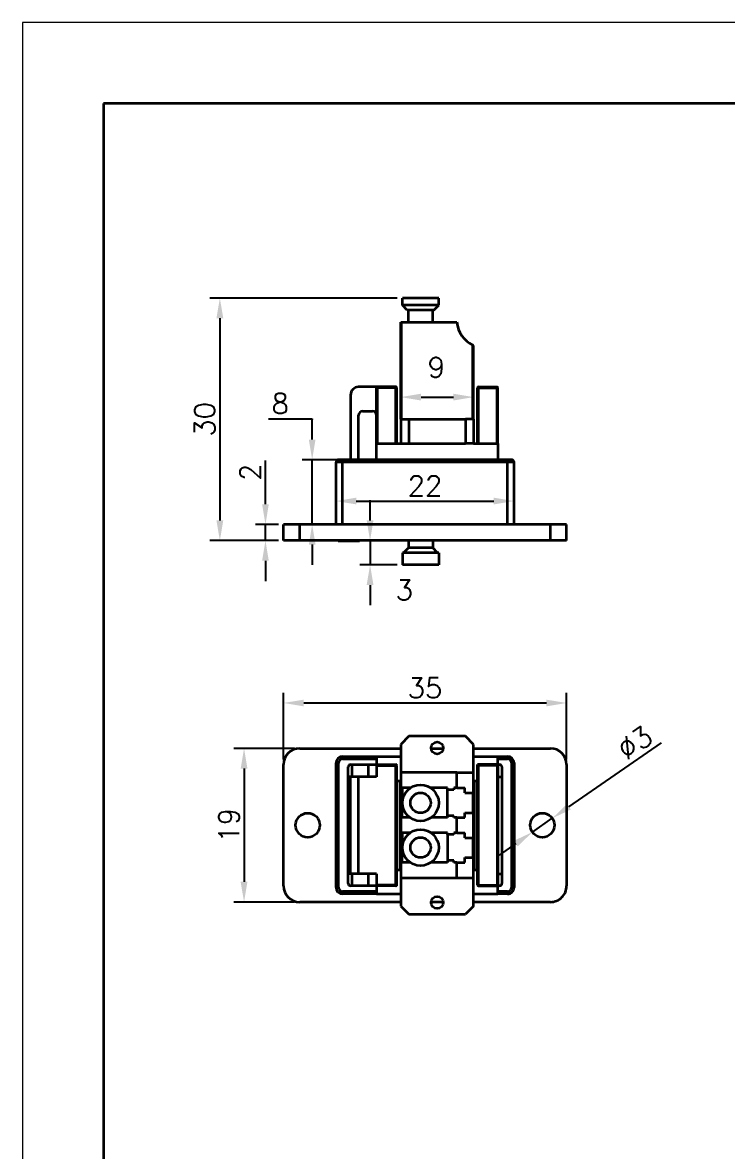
# Model space of a CAD drawing. Header units: millimetres. Extents: x -105 to 105, y -148 to 148.
# Drawn here: x -105 to -17.9, y 8.9 to 148.5 of the extents above; entities that cross this region are included whole.
import ezdxf

# ---------------------------------------------------------------- set-up
doc = ezdxf.new("R2010")
doc.units = ezdxf.units.MM
doc.header["$PDSIZE"] = -5
for name, color, linetype, lineweight in [('尺寸线层', 3, 'Continuous', 18), ('粗实线层', 7, 'Continuous', 35), ('细实线层', 7, 'Continuous', 18)]:
    doc.layers.add(name, color=color, linetype=linetype, lineweight=lineweight)
doc.styles.get("Standard").update_dxf_attribs({"font": 'txt.shx'})
doc.dimstyles.get("Standard").update_dxf_attribs({"dimtxt": 0.18, "dimasz": 0.18, "dimexe": 0.18, "dimexo": 0.0625, "dimgap": 0.09, "dimtad": 0, "dimtih": 1, "dimtoh": 1, "dimdec": 4, "dimzin": 0, "dimdsep": 46, "dimtxsty": 'Standard', "dimcen": 0.09, "dimdle": 0.36, "dimadec": 0, "dimazin": 0, "dimtfac": 1, "dimtdec": 4, "dimtofl": 0, "dimtmove": 0, "dimatfit": 3, "dimfxl": 1, "dimtolj": 1, "dimarcsym": 0})

# ---------------------------------------------------------------- blocks, each defined once
blk = doc.blocks.new('$CAXA_FRAME_13B17AC1$')
at = {"layer": '粗实线层'}
for p, q in [((95, 138.5), (-95, 138.5)), ((-95, 138.5), (-95, -138.5))]:
    blk.add_line(p, q, dxfattribs=at)
at = {"layer": '细实线层'}
for p, q in [((105, 148.5), (-105, 148.5)), ((-105, 148.5), (-105, -148.5))]:
    blk.add_line(p, q, dxfattribs=at)
blk = doc.blocks.new('*X3')
at = {"layer": 'Defpoints', "color": 0, "transparency": 16777216}
for p in [(-58.05, 114.43), (-80.61, 84.43), (-72.74, 84.43)]:
    blk.add_point(p, dxfattribs=at)
at = {"layer": '尺寸线层', "color": 0, "linetype": 'Continuous', "lineweight": -2, "transparency": 16777216}
for p, q in [((-58.67, 114.43), (-81.86, 114.43)), ((-80.61, 111.93), (-80.61, 86.93)), ((-73.37, 84.43), (-81.86, 84.43))]:
    blk.add_line(p, q, dxfattribs=at)
at = {"layer": '尺寸线层', "color": 0, "transparency": 16777216}
for points in [[(-81.03, 111.93), (-80.19, 111.93), (-80.61, 114.43)], [(-81.03, 86.93), (-80.19, 86.93), (-80.61, 84.43)]]:
    blk.add_solid(points, dxfattribs=at)
at = {"layer": '尺寸线层', "color": 0, "transparency": 16777216, "insert": (-82.49, 99.43), "char_height": 2.5, "width": 5.7143, "attachment_point": 5, "rotation": 90, "bg_fill": 3, "box_fill_scale": 1.1, "bg_fill_color": 256, "bg_fill_true_color": 13158600, "bg_fill_transparency": 0}
blk.add_mtext('\\A1;30', dxfattribs=at)
blk = doc.blocks.new('*X4')
at = {"layer": 'Defpoints', "color": 0, "transparency": 16777216}
for p in [(-74.97, 86.43), (-72.74, 86.43), (-72.74, 84.43)]:
    blk.add_point(p, dxfattribs=at)
at = {"layer": '尺寸线层', "color": 0, "linetype": 'Continuous', "lineweight": -2, "transparency": 16777216}
for p, q in [((-74.97, 88.93), (-74.97, 94.35)), ((-73.37, 86.43), (-76.22, 86.43)), ((-74.97, 84.43), (-74.97, 86.43)), ((-73.37, 84.43), (-76.22, 84.43)), ((-74.97, 81.93), (-74.97, 79.43))]:
    blk.add_line(p, q, dxfattribs=at)
at = {"layer": '尺寸线层', "color": 0, "transparency": 16777216}
for points in [[(-75.39, 88.93), (-74.56, 88.93), (-74.97, 86.43)], [(-75.39, 81.93), (-74.56, 81.93), (-74.97, 84.43)]]:
    blk.add_solid(points, dxfattribs=at)
at = {"layer": '尺寸线层', "color": 0, "transparency": 16777216, "insert": (-76.85, 92.89), "char_height": 2.5, "width": 5, "attachment_point": 5, "rotation": 90, "bg_fill": 3, "box_fill_scale": 1.1, "bg_fill_color": 256, "bg_fill_true_color": 13158600, "bg_fill_transparency": 0}
blk.add_mtext('\\A1;2', dxfattribs=at)
blk = doc.blocks.new('*X5')
at = {"layer": 'Defpoints', "color": 0, "transparency": 16777216}
for p in [(-69.2, 94.43), (-65.44, 94.43), (-68.65, 86.43)]:
    blk.add_point(p, dxfattribs=at)
at = {"layer": '尺寸线层', "color": 0, "linetype": 'Continuous', "lineweight": -2, "transparency": 16777216}
for p, q in [((-74.61, 99.51), (-69.2, 99.51)), ((-69.2, 99.51), (-69.2, 99.43)), ((-69.2, 96.93), (-69.2, 99.43)), ((-66.07, 94.43), (-70.45, 94.43)), ((-69.2, 86.43), (-69.2, 94.43)), ((-69.28, 86.43), (-70.45, 86.43)), ((-69.2, 83.93), (-69.2, 81.43))]:
    blk.add_line(p, q, dxfattribs=at)
at = {"layer": '尺寸线层', "color": 0, "transparency": 16777216}
for points in [[(-69.61, 96.93), (-68.78, 96.93), (-69.2, 94.43)], [(-69.61, 83.93), (-68.78, 83.93), (-69.2, 86.43)]]:
    blk.add_solid(points, dxfattribs=at)
at = {"layer": '尺寸线层', "color": 0, "transparency": 16777216, "insert": (-73.15, 101.39), "char_height": 2.5, "width": 5, "attachment_point": 5, "bg_fill": 3, "box_fill_scale": 1.1, "bg_fill_color": 256, "bg_fill_true_color": 13158600, "bg_fill_transparency": 0}
blk.add_mtext('\\A1;8', dxfattribs=at)
blk = doc.blocks.new('*X6')
at = {"layer": 'Defpoints', "color": 0, "transparency": 16777216}
for p in [(-58.24, 108.32), (-49.24, 107.3), (-49.24, 102.18)]:
    blk.add_point(p, dxfattribs=at)
at = {"layer": '尺寸线层', "color": 0, "linetype": 'Continuous', "lineweight": -2, "transparency": 16777216}
for p, q in [((-58.24, 107.69), (-58.24, 100.93)), ((-49.24, 106.67), (-49.24, 100.93)), ((-55.74, 102.18), (-51.74, 102.18))]:
    blk.add_line(p, q, dxfattribs=at)
at = {"layer": '尺寸线层', "color": 0, "transparency": 16777216}
for points in [[(-55.74, 102.6), (-55.74, 101.76), (-58.24, 102.18)], [(-51.74, 102.6), (-51.74, 101.76), (-49.24, 102.18)]]:
    blk.add_solid(points, dxfattribs=at)
at = {"layer": '尺寸线层', "color": 0, "transparency": 16777216, "insert": (-53.84, 105.85), "char_height": 2.5, "width": 5, "attachment_point": 5, "bg_fill": 3, "box_fill_scale": 1.1, "bg_fill_color": 256, "bg_fill_true_color": 13158600, "bg_fill_transparency": 0}
blk.add_mtext('\\A1;9', dxfattribs=at)
blk = doc.blocks.new('*X7')
at = {"layer": 'Defpoints', "color": 0, "transparency": 16777216}
for p in [(-61.97, 84.43), (-62.04, 81.43), (-58.05, 81.43)]:
    blk.add_point(p, dxfattribs=at)
at = {"layer": '尺寸线层', "color": 0, "linetype": 'Continuous', "lineweight": -2, "transparency": 16777216}
for p, q in [((-62.04, 86.93), (-62.04, 89.43)), ((-62.6, 84.43), (-63.29, 84.43)), ((-62.04, 84.43), (-62.04, 81.43)), ((-58.67, 81.43), (-63.29, 81.43)), ((-62.04, 78.93), (-62.04, 76.43))]:
    blk.add_line(p, q, dxfattribs=at)
at = {"layer": '尺寸线层', "color": 0, "transparency": 16777216}
for points in [[(-62.46, 86.93), (-61.62, 86.93), (-62.04, 84.43)], [(-62.46, 78.93), (-61.62, 78.93), (-62.04, 81.43)]]:
    blk.add_solid(points, dxfattribs=at)
at = {"layer": '尺寸线层', "color": 0, "transparency": 16777216, "insert": (-57.8, 78.33), "char_height": 2.5, "width": 5, "attachment_point": 5, "bg_fill": 3, "box_fill_scale": 1.1, "bg_fill_color": 256, "bg_fill_true_color": 13158600, "bg_fill_transparency": 0}
blk.add_mtext('\\A1;3', dxfattribs=at)
blk = doc.blocks.new('*X8')
at = {"layer": 'Defpoints', "color": 0, "transparency": 16777216}
for p in [(-66.24, 91.47), (-44.24, 91.79), (-44.24, 89.32)]:
    blk.add_point(p, dxfattribs=at)
at = {"layer": '尺寸线层', "color": 0, "linetype": 'Continuous', "lineweight": -2, "transparency": 16777216}
for p, q in [((-66.24, 90.85), (-66.24, 88.07)), ((-44.24, 91.17), (-44.24, 88.07)), ((-63.74, 89.32), (-46.74, 89.32))]:
    blk.add_line(p, q, dxfattribs=at)
at = {"layer": '尺寸线层', "color": 0, "transparency": 16777216}
for points in [[(-63.74, 89.74), (-63.74, 88.91), (-66.24, 89.32)], [(-46.74, 89.74), (-46.74, 88.91), (-44.24, 89.32)]]:
    blk.add_solid(points, dxfattribs=at)
at = {"layer": '尺寸线层', "color": 0, "transparency": 16777216, "insert": (-55.24, 91.2), "char_height": 2.5, "width": 6.0714, "attachment_point": 5, "bg_fill": 3, "box_fill_scale": 1.1, "bg_fill_color": 256, "bg_fill_true_color": 13158600, "bg_fill_transparency": 0}
blk.add_mtext('\\A1;22', dxfattribs=at)
blk = doc.blocks.new('*X9')
at = {"layer": 'Defpoints', "color": 0, "transparency": 16777216}
for p in [(-37.74, 64.35), (-72.74, 56.73), (-37.74, 56.73)]:
    blk.add_point(p, dxfattribs=at)
at = {"layer": '尺寸线层', "color": 0, "linetype": 'Continuous', "lineweight": -2, "transparency": 16777216}
for p, q in [((-72.74, 57.36), (-72.74, 65.6)), ((-70.24, 64.35), (-40.24, 64.35)), ((-37.74, 57.36), (-37.74, 65.6))]:
    blk.add_line(p, q, dxfattribs=at)
at = {"layer": '尺寸线层', "color": 0, "transparency": 16777216}
for points in [[(-70.24, 64.76), (-70.24, 63.93), (-72.74, 64.35)], [(-40.24, 64.76), (-40.24, 63.93), (-37.74, 64.35)]]:
    blk.add_solid(points, dxfattribs=at)
at = {"layer": '尺寸线层', "color": 0, "transparency": 16777216, "insert": (-55.24, 66.22), "char_height": 2.5, "width": 5.3571, "attachment_point": 5, "bg_fill": 3, "box_fill_scale": 1.1, "bg_fill_color": 256, "bg_fill_true_color": 13158600, "bg_fill_transparency": 0}
blk.add_mtext('\\A1;35', dxfattribs=at)
blk = doc.blocks.new('*X10')
at = {"layer": 'Defpoints', "color": 0, "transparency": 16777216}
for p in [(-70.74, 58.73), (-77.62, 39.73), (-70.74, 39.73)]:
    blk.add_point(p, dxfattribs=at)
at = {"layer": '尺寸线层', "color": 0, "linetype": 'Continuous', "lineweight": -2, "transparency": 16777216}
for p, q in [((-71.37, 58.73), (-78.87, 58.73)), ((-77.62, 56.23), (-77.62, 42.23)), ((-71.37, 39.73), (-78.87, 39.73))]:
    blk.add_line(p, q, dxfattribs=at)
at = {"layer": '尺寸线层', "color": 0, "transparency": 16777216}
for points in [[(-78.04, 56.23), (-77.2, 56.23), (-77.62, 58.73)], [(-78.04, 42.23), (-77.2, 42.23), (-77.62, 39.73)]]:
    blk.add_solid(points, dxfattribs=at)
at = {"layer": '尺寸线层', "color": 0, "transparency": 16777216, "insert": (-79.49, 49.23), "char_height": 2.5, "width": 5, "attachment_point": 5, "rotation": 90, "bg_fill": 3, "box_fill_scale": 1.1, "bg_fill_color": 256, "bg_fill_true_color": 13158600, "bg_fill_transparency": 0}
blk.add_mtext('\\A1;19', dxfattribs=at)
blk = doc.blocks.new('*X11')
at = {"layer": 'Defpoints', "color": 0, "transparency": 16777216}
for p in [(-39.51, 50.09), (-41.97, 48.38)]:
    blk.add_point(p, dxfattribs=at)
at = {"layer": '尺寸线层', "color": 0, "linetype": 'Continuous', "lineweight": -2, "transparency": 16777216}
for p, q in [((-37.45, 51.51), (-26.01, 59.43)), ((-41.97, 48.38), (-39.51, 50.09)), ((-44.03, 46.96), (-46.09, 45.53))]:
    blk.add_line(p, q, dxfattribs=at)
at = {"layer": '尺寸线层', "color": 0, "transparency": 16777216}
for points in [[(-37.69, 51.85), (-37.22, 51.17), (-39.51, 50.09)], [(-44.27, 47.3), (-43.79, 46.61), (-41.97, 48.38)]]:
    blk.add_solid(points, dxfattribs=at)
at = {"layer": '尺寸线层', "color": 0, "transparency": 16777216, "insert": (-29.3, 59.43), "char_height": 2.5, "width": 7.1429, "attachment_point": 5, "rotation": 34.6963, "bg_fill": 3, "box_fill_scale": 1.1, "bg_fill_color": 256, "bg_fill_true_color": 13158600, "bg_fill_transparency": 0}
blk.add_mtext('\\A1;%%C3', dxfattribs=at)

msp = doc.modelspace()

# ---------------------------------------------------------------- linework, layer by layer
at = {"layer": '粗实线层', "color": 7, "lineweight": 35, "ltscale": 0.228258}
for p, q in [((-53.547, 114.433), (-58.047, 114.433)), ((-58.047, 113.533), (-58.047, 114.433)), ((-53.547, 113.533), (-58.047, 113.533)), ((-57.447, 112.933), (-58.047, 113.533)), ((-54.147, 112.933), (-53.547, 113.533)), ((-53.547, 113.533), (-53.547, 114.433)), ((-53.547, 113.533), (-53.547, 114.433)), ((-54.147, 112.933), (-57.447, 112.933)), ((-57.297, 111.433), (-57.297, 112.933)), ((-54.297, 111.433), (-54.297, 112.933)), ((-54.297, 111.433), (-54.297, 112.933)), ((-58.241, 111.433), (-58.141, 111.433)), ((-58.241, 99.433), (-58.241, 111.433)), ((-58.141, 111.433), (-51.33, 111.433)), ((-58.141, 99.433), (-58.141, 111.433)), ((-49.241, 108.564), (-49.341, 108.612)), ((-49.341, 99.433), (-49.341, 108.612)), ((-49.241, 99.433), (-49.241, 108.564)), ((-61.241, 103.433), (-63.458, 103.433)), ((-61.241, 96.433), (-61.241, 103.433)), ((-61.141, 103.333), (-61.241, 103.433)), ((-58.841, 103.433), (-61.241, 103.433)), ((-61.141, 96.433), (-61.141, 103.333)), ((-58.841, 103.333), (-61.141, 103.333)), ((-58.841, 103.333), (-58.841, 103.433)), ((-58.841, 103.333), (-58.741, 103.333)), ((-58.841, 96.433), (-58.841, 103.333)), ((-58.741, 96.433), (-58.741, 103.333)), ((-48.741, 96.433), (-48.741, 103.333)), ((-48.641, 103.333), (-48.741, 103.333)), ((-48.641, 103.333), (-48.641, 103.433)), ((-48.641, 103.433), (-46.341, 103.433)), ((-48.641, 96.433), (-48.641, 103.333)), ((-48.641, 103.333), (-46.341, 103.333)), ((-46.341, 103.333), (-46.341, 103.433)), ((-46.341, 96.433), (-46.341, 103.333)), ((-46.241, 103.333), (-46.341, 103.333)), ((-46.241, 96.433), (-46.241, 103.333)), ((-64.458, 102.433), (-64.458, 94.433)), ((-63.458, 94.433), (-63.458, 99.933)), ((-62.958, 100.433), (-61.741, 100.433)), ((-58.241, 99.433), (-58.241, 96.433)), ((-58.241, 99.433), (-57.241, 99.433)), ((-57.241, 99.433), (-50.241, 99.433)), ((-57.241, 99.433), (-57.241, 96.433)), ((-49.241, 99.433), (-50.241, 99.433)), ((-50.241, 99.433), (-50.241, 96.433)), ((-49.241, 99.433), (-49.241, 96.433)), ((-61.241, 96.433), (-58.241, 96.433)), ((-61.241, 94.433), (-61.241, 96.433)), ((-58.241, 96.433), (-57.241, 96.433)), ((-57.241, 96.433), (-50.241, 96.433)), ((-49.241, 96.433), (-50.241, 96.433)), ((-49.241, 96.433), (-46.241, 96.433)), ((-46.241, 96.433), (-46.241, 94.433)), ((-65.441, 94.133), (-66.241, 94.133)), ((-66.241, 86.433), (-66.241, 94.133)), ((-65.441, 94.433), (-65.941, 94.433)), ((-65.441, 94.133), (-65.441, 94.433)), ((-61.241, 94.433), (-65.441, 94.433)), ((-45.041, 94.133), (-65.441, 94.133)), ((-65.441, 86.433), (-65.441, 94.133)), ((-46.241, 94.433), (-61.241, 94.433)), ((-45.041, 94.433), (-46.241, 94.433)), ((-45.041, 94.133), (-45.041, 94.433)), ((-44.541, 94.433), (-45.041, 94.433)), ((-44.241, 94.133), (-45.041, 94.133)), ((-45.041, 86.433), (-45.041, 94.133)), ((-44.241, 86.433), (-44.241, 94.133)), ((-72.741, 84.433), (-72.741, 86.433)), ((-70.741, 86.433), (-72.741, 86.433)), ((-39.741, 86.433), (-70.741, 86.433)), ((-70.741, 84.433), (-70.741, 86.433)), ((-39.741, 84.433), (-39.741, 86.433)), ((-37.741, 86.433), (-39.741, 86.433)), ((-37.741, 84.433), (-37.741, 86.433)), ((-70.741, 84.433), (-72.741, 84.433)), ((-39.741, 84.433), (-70.741, 84.433)), ((-65.983, 84.433), (-65.983, 84.383)), ((-65.983, 84.383), (-65.971, 84.383)), ((-65.971, 84.433), (-65.971, 84.383)), ((-65.971, 84.383), (-65.96, 84.383)), ((-65.96, 84.433), (-65.96, 84.383)), ((-65.96, 84.383), (-65.95, 84.383)), ((-65.95, 84.433), (-65.95, 84.383)), ((-65.95, 84.383), (-65.941, 84.383)), ((-65.941, 84.433), (-65.941, 84.383)), ((-65.941, 84.383), (-65.931, 84.383)), ((-65.931, 84.433), (-65.931, 84.383)), ((-65.931, 84.383), (-65.923, 84.383)), ((-65.923, 84.433), (-65.923, 84.383)), ((-65.923, 84.383), (-65.915, 84.383)), ((-65.915, 84.433), (-65.915, 84.383)), ((-65.915, 84.383), (-65.907, 84.383)), ((-65.907, 84.433), (-65.907, 84.383)), ((-65.907, 84.383), (-65.9, 84.383)), ((-65.9, 84.433), (-65.9, 84.383)), ((-65.9, 84.383), (-65.894, 84.383)), ((-65.894, 84.433), (-65.894, 84.383)), ((-65.894, 84.383), (-65.88, 84.383)), ((-65.88, 84.433), (-65.88, 84.383)), ((-65.88, 84.383), (-65.868, 84.383)), ((-65.868, 84.433), (-65.868, 84.383)), ((-65.868, 84.383), (-65.857, 84.383)), ((-65.857, 84.433), (-65.857, 84.383)), ((-65.857, 84.383), (-65.846, 84.383)), ((-65.846, 84.433), (-65.846, 84.383)), ((-65.846, 84.383), (-65.837, 84.383)), ((-65.837, 84.433), (-65.837, 84.383)), ((-65.837, 84.383), (-65.829, 84.383)), ((-65.829, 84.433), (-65.829, 84.383)), ((-65.829, 84.383), (-65.822, 84.383)), ((-65.824, 84.433), (-65.824, 84.383)), ((-65.824, 84.383), (-65.759, 84.383)), ((-65.759, 84.433), (-65.759, 84.383)), ((-65.759, 84.383), (-65.724, 84.383)), ((-65.724, 84.433), (-65.724, 84.383)), ((-65.723, 84.433), (-65.723, 84.383)), ((-65.723, 84.383), (-65.722, 84.383)), ((-65.722, 84.433), (-65.722, 84.383)), ((-65.722, 84.383), (-65.72, 84.383)), ((-65.72, 84.433), (-65.72, 84.383)), ((-65.72, 84.383), (-65.718, 84.383)), ((-65.718, 84.433), (-65.718, 84.383)), ((-65.718, 84.383), (-65.715, 84.383)), ((-65.715, 84.433), (-65.715, 84.383)), ((-65.715, 84.383), (-65.712, 84.383)), ((-65.712, 84.433), (-65.712, 84.383)), ((-65.712, 84.383), (-65.709, 84.383)), ((-65.709, 84.433), (-65.709, 84.383)), ((-65.709, 84.383), (-65.705, 84.383)), ((-65.705, 84.433), (-65.705, 84.383)), ((-65.705, 84.383), (-65.701, 84.383)), ((-65.701, 84.433), (-65.701, 84.383)), ((-65.701, 84.383), (-65.697, 84.383)), ((-65.697, 84.433), (-65.697, 84.383)), ((-65.697, 84.383), (-65.692, 84.383)), ((-65.692, 84.433), (-65.692, 84.383)), ((-65.692, 84.383), (-65.686, 84.383)), ((-65.686, 84.433), (-65.686, 84.383)), ((-65.686, 84.383), (-65.679, 84.383)), ((-65.679, 84.433), (-65.679, 84.383)), ((-65.679, 84.383), (-65.671, 84.383)), ((-65.671, 84.433), (-65.671, 84.383)), ((-65.671, 84.383), (-65.662, 84.383)), ((-65.662, 84.433), (-65.662, 84.383)), ((-65.662, 84.383), (-65.652, 84.383)), ((-65.652, 84.433), (-65.652, 84.383)), ((-65.652, 84.383), (-65.642, 84.383)), ((-65.642, 84.433), (-65.642, 84.383)), ((-65.642, 84.383), (-65.63, 84.383)), ((-65.63, 84.433), (-65.63, 84.383)), ((-65.63, 84.383), (-65.618, 84.383)), ((-65.618, 84.433), (-65.618, 84.383)), ((-65.618, 84.383), (-65.604, 84.383)), ((-65.604, 84.433), (-65.604, 84.383)), ((-65.604, 84.383), (-63.608, 84.383)), ((-63.608, 84.433), (-63.608, 84.383)), ((-63.608, 84.383), (-63.595, 84.383)), ((-63.595, 84.433), (-63.595, 84.383)), ((-63.595, 84.383), (-63.583, 84.383)), ((-63.583, 84.433), (-63.583, 84.383)), ((-63.583, 84.383), (-63.572, 84.383)), ((-63.572, 84.433), (-63.572, 84.383)), ((-63.572, 84.383), (-63.562, 84.383)), ((-63.562, 84.433), (-63.562, 84.383)), ((-63.562, 84.383), (-63.553, 84.383)), ((-63.553, 84.433), (-63.553, 84.383)), ((-63.553, 84.383), (-63.545, 84.383)), ((-63.545, 84.433), (-63.545, 84.383)), ((-63.545, 84.383), (-63.537, 84.383)), ((-63.537, 84.433), (-63.537, 84.383)), ((-63.537, 84.383), (-63.531, 84.383)), ((-63.531, 84.433), (-63.531, 84.383)), ((-63.531, 84.383), (-63.525, 84.383)), ((-63.525, 84.433), (-63.525, 84.383)), ((-63.525, 84.383), (-63.521, 84.383)), ((-63.521, 84.433), (-63.521, 84.383)), ((-63.521, 84.383), (-63.517, 84.383)), ((-63.517, 84.433), (-63.517, 84.383)), ((-63.517, 84.383), (-63.513, 84.383)), ((-63.513, 84.433), (-63.513, 84.383)), ((-63.513, 84.383), (-63.51, 84.383)), ((-63.51, 84.433), (-63.51, 84.383)), ((-63.51, 84.383), (-63.507, 84.383)), ((-63.507, 84.433), (-63.507, 84.383)), ((-63.507, 84.383), (-63.504, 84.383)), ((-63.504, 84.433), (-63.504, 84.383)), ((-63.504, 84.383), (-63.501, 84.383)), ((-63.501, 84.433), (-63.501, 84.383)), ((-63.501, 84.383), (-63.499, 84.383)), ((-63.499, 84.433), (-63.499, 84.383)), ((-63.499, 84.383), (-63.498, 84.383)), ((-63.498, 84.433), (-63.498, 84.383)), ((-63.498, 84.383), (-63.497, 84.383)), ((-63.497, 84.433), (-63.497, 84.383)), ((-63.496, 84.433), (-63.496, 84.383)), ((-63.496, 84.383), (-63.476, 84.383)), ((-63.476, 84.433), (-63.476, 84.383)), ((-63.476, 84.383), (-63.384, 84.383)), ((-63.384, 84.433), (-63.384, 84.383)), ((-63.384, 84.433), (-63.384, 84.383)), ((-63.384, 84.433), (-63.384, 84.383)), ((-63.384, 84.433), (-63.384, 84.383)), ((-63.384, 84.433), (-63.384, 84.383)), ((-63.384, 84.433), (-63.384, 84.383)), ((-63.384, 84.383), (-63.376, 84.383)), ((-63.376, 84.433), (-63.376, 84.383)), ((-63.376, 84.383), (-63.359, 84.383)), ((-63.359, 84.433), (-63.359, 84.383)), ((-63.359, 84.383), (-63.347, 84.383)), ((-63.347, 84.433), (-63.347, 84.383)), ((-63.347, 84.383), (-63.34, 84.383)), ((-63.34, 84.433), (-63.34, 84.383)), ((-63.34, 84.383), (-63.337, 84.383)), ((-63.337, 84.433), (-63.337, 84.383)), ((-63.337, 84.433), (-63.337, 84.383)), ((-57.297, 84.433), (-57.297, 83.533)), ((-54.297, 84.433), (-54.297, 83.533)), ((-54.297, 84.433), (-54.297, 83.533)), ((-37.741, 84.433), (-39.741, 84.433)), ((-58.047, 82.933), (-58.047, 81.433)), ((-53.547, 82.933), (-58.047, 82.933)), ((-57.897, 82.933), (-57.297, 83.533)), ((-54.297, 83.533), (-57.297, 83.533)), ((-53.697, 82.933), (-54.297, 83.533)), ((-53.547, 82.933), (-53.547, 81.433)), ((-53.547, 81.433), (-58.047, 81.433)), ((-53.547, 82.333), (-53.547, 81.433)), ((-57.241, 60.233), (-58.241, 59.233)), ((-50.241, 60.233), (-57.241, 60.233)), ((-49.241, 59.233), (-50.241, 60.233)), ((-70.741, 58.733), (-58.241, 58.733)), ((-58.241, 59.233), (-58.241, 55.733)), ((-54.49, 58.733), (-52.993, 58.733)), ((-49.241, 55.733), (-49.241, 59.233)), ((-49.241, 58.733), (-39.741, 58.733)), ((-65.441, 57.733), (-65.441, 57.433)), ((-65.441, 57.733), (-61.241, 57.733)), ((-65.441, 57.433), (-61.241, 57.433)), ((-61.241, 57.733), (-61.241, 56.633)), ((-61.241, 57.733), (-58.241, 57.733)), ((-49.241, 57.733), (-46.241, 57.733)), ((-46.241, 57.733), (-45.041, 57.733)), ((-46.241, 56.633), (-46.241, 57.733)), ((-46.241, 57.433), (-45.041, 57.433)), ((-45.041, 57.733), (-45.041, 57.433)), ((-72.741, 41.733), (-72.741, 56.733)), ((-66.241, 56.933), (-65.941, 56.933)), ((-66.241, 41.533), (-66.241, 56.933)), ((-65.941, 41.533), (-65.941, 56.933)), ((-64.741, 42.033), (-64.741, 56.433)), ((-64.441, 56.733), (-61.241, 56.733)), ((-64.241, 55.233), (-64.241, 56.733)), ((-62.241, 55.233), (-62.241, 56.733)), ((-61.241, 56.633), (-61.241, 55.233)), ((-61.241, 56.633), (-58.841, 56.633)), ((-61.141, 56.733), (-58.841, 56.733)), ((-58.841, 56.633), (-58.841, 56.733)), ((-58.841, 56.633), (-58.741, 56.633)), ((-58.841, 41.833), (-58.841, 56.633)), ((-58.741, 41.833), (-58.741, 56.633)), ((-48.741, 41.833), (-48.741, 56.733)), ((-46.341, 56.733), (-48.741, 56.733)), ((-48.641, 56.633), (-48.741, 56.733)), ((-48.641, 41.833), (-48.641, 56.633)), ((-46.341, 56.633), (-48.641, 56.633)), ((-46.341, 56.733), (-46.341, 56.633)), ((-46.241, 56.633), (-46.341, 56.633)), ((-46.341, 56.633), (-46.341, 41.833)), ((-46.241, 56.733), (-46.041, 56.733)), ((-46.241, 56.633), (-46.241, 41.833)), ((-45.741, 56.433), (-45.741, 42.033)), ((-44.241, 56.933), (-44.541, 56.933)), ((-44.541, 56.933), (-44.541, 41.533)), ((-44.241, 56.933), (-44.241, 41.533)), ((-37.741, 56.733), (-37.741, 41.733)), ((-64.458, 55.233), (-64.741, 55.233)), ((-63.458, 55.233), (-64.458, 55.233)), ((-64.458, 43.233), (-64.458, 55.233)), ((-61.241, 55.233), (-63.458, 55.233)), ((-63.458, 43.233), (-63.458, 55.233)), ((-58.741, 54.733), (-58.241, 54.733)), ((-58.341, 54.733), (-58.341, 43.733)), ((-58.241, 55.733), (-58.241, 55.633)), ((-58.241, 55.633), (-58.241, 42.833)), ((-51.33, 55.733), (-58.141, 55.733)), ((-51.33, 53.842), (-51.33, 55.733)), ((-51.33, 55.733), (-49.341, 55.733)), ((-49.241, 55.633), (-49.241, 55.733)), ((-49.241, 42.833), (-49.241, 55.633)), ((-49.241, 54.733), (-48.741, 54.733)), ((-49.141, 43.733), (-49.141, 54.733)), ((-46.241, 55.233), (-45.741, 55.233)), ((-58.071, 53.842), (-58.071, 52.006)), ((-57.079, 53.842), (-58.071, 53.842)), ((-52.456, 53.842), (-54.514, 53.842)), ((-52.456, 53.616), (-52.456, 53.842)), ((-52.456, 50.396), (-52.456, 53.616)), ((-51.676, 53.616), (-52.456, 53.616)), ((-51.33, 53.842), (-51.676, 53.842)), ((-51.676, 53.842), (-51.676, 53.616)), ((-51.33, 53.842), (-50.328, 53.842)), ((-50.328, 53.238), (-50.328, 53.842)), ((-50.328, 53.238), (-49.288, 53.238)), ((-49.288, 52.006), (-49.288, 53.238)), ((-58.071, 50.17), (-58.071, 52.006)), ((-49.288, 50.774), (-49.288, 52.006)), ((-52.456, 50.396), (-52.456, 50.17)), ((-51.676, 50.396), (-52.456, 50.396)), ((-51.676, 50.17), (-51.676, 50.396)), ((-50.328, 50.774), (-49.288, 50.774)), ((-50.328, 50.17), (-50.328, 50.774)), ((-57.115, 50.17), (-58.071, 50.17)), ((-52.456, 50.17), (-54.478, 50.17)), ((-51.33, 50.17), (-51.676, 50.17)), ((-51.33, 48.295), (-51.33, 50.17)), ((-51.33, 50.17), (-50.328, 50.17)), ((-57.115, 48.295), (-58.071, 48.295)), ((-58.071, 48.295), (-58.071, 46.459)), ((-52.456, 48.295), (-54.478, 48.295)), ((-52.456, 48.069), (-52.456, 48.295)), ((-51.676, 48.069), (-52.456, 48.069)), ((-52.456, 48.069), (-52.456, 44.85)), ((-51.33, 48.295), (-51.676, 48.295)), ((-51.676, 48.295), (-51.676, 48.069)), ((-51.33, 48.295), (-50.328, 48.295)), ((-50.328, 47.691), (-50.328, 48.295)), ((-50.328, 47.691), (-49.288, 47.691)), ((-49.288, 46.459), (-49.288, 47.691)), ((-58.071, 44.623), (-58.071, 46.459)), ((-49.288, 45.227), (-49.288, 46.459)), ((-52.456, 44.85), (-52.456, 44.623)), ((-51.676, 44.85), (-52.456, 44.85)), ((-51.676, 44.623), (-51.676, 44.85)), ((-50.328, 45.227), (-49.288, 45.227)), ((-50.328, 44.623), (-50.328, 45.227)), ((-58.741, 43.733), (-58.241, 43.733)), ((-57.079, 44.623), (-58.071, 44.623)), ((-52.456, 44.623), (-54.514, 44.623)), ((-51.33, 44.623), (-51.676, 44.623)), ((-51.33, 42.733), (-51.33, 44.623)), ((-51.33, 44.623), (-50.328, 44.623)), ((-49.241, 43.733), (-48.741, 43.733)), ((-64.458, 43.233), (-64.741, 43.233)), ((-63.458, 43.233), (-64.458, 43.233)), ((-64.241, 41.733), (-64.241, 43.233)), ((-61.241, 43.233), (-63.458, 43.233)), ((-62.241, 41.733), (-62.241, 43.233)), ((-61.241, 43.233), (-61.241, 41.833)), ((-58.241, 42.833), (-58.241, 42.733)), ((-58.241, 42.733), (-58.241, 39.233)), ((-58.141, 42.733), (-51.33, 42.733)), ((-51.33, 42.733), (-49.341, 42.733)), ((-49.241, 42.733), (-49.241, 42.833)), ((-49.241, 39.233), (-49.241, 42.733)), ((-46.241, 43.233), (-45.741, 43.233)), ((-66.241, 41.533), (-65.941, 41.533)), ((-65.441, 40.733), (-65.441, 41.033)), ((-61.241, 41.033), (-65.441, 41.033)), ((-61.241, 40.733), (-65.441, 40.733)), ((-61.241, 41.733), (-64.441, 41.733)), ((-61.241, 41.833), (-61.241, 40.733)), ((-58.841, 41.833), (-61.241, 41.833)), ((-61.241, 40.733), (-58.241, 40.733)), ((-58.841, 41.733), (-61.141, 41.733)), ((-58.841, 41.833), (-58.741, 41.833)), ((-58.841, 41.733), (-58.841, 41.833)), ((-49.241, 40.733), (-46.241, 40.733)), ((-48.741, 41.833), (-48.641, 41.833)), ((-48.641, 41.733), (-48.641, 41.833)), ((-48.641, 41.833), (-46.341, 41.833)), ((-48.641, 41.733), (-46.341, 41.733)), ((-46.341, 41.733), (-46.341, 41.833)), ((-46.241, 41.833), (-46.341, 41.833)), ((-46.241, 40.733), (-46.241, 41.833)), ((-46.041, 41.733), (-46.241, 41.733)), ((-45.041, 41.033), (-46.241, 41.033)), ((-45.041, 40.733), (-46.241, 40.733)), ((-45.041, 40.733), (-45.041, 41.033)), ((-44.241, 41.533), (-44.541, 41.533)), ((-58.241, 39.733), (-70.741, 39.733)), ((-58.241, 39.233), (-57.241, 38.233)), ((-52.993, 39.733), (-54.49, 39.733)), ((-49.241, 39.233), (-50.241, 38.233)), ((-39.741, 39.733), (-49.241, 39.733)), ((-57.241, 38.233), (-50.241, 38.233))]:
    msp.add_line(p, q, dxfattribs=at)
for centre, radius in [((-53.741, 58.783), 0.75), ((-55.797, 51.993), 2.25), ((-55.797, 51.993), 1.25), ((-69.741, 49.233), 1.5), ((-40.741, 49.233), 1.5), ((-55.797, 46.472), 2.25), ((-55.797, 46.472), 1.25), ((-53.741, 39.683), 0.75)]:
    msp.add_circle(centre, radius, dxfattribs=at)
for centre, radius, start, end in [((-47.703, 111.878), 3.654, 186.9881, 243.36078), ((-63.458, 102.433), 1, 90, 180), ((-58.841, 103.333), 0.1, 359.99999, 89.99999), ((-48.641, 103.333), 0.1, 90, 180), ((-46.341, 103.333), 0.1, 359.99999, 89.99999), ((-62.958, 99.933), 0.5, 90, 180), ((-61.741, 99.933), 0.5, 359.99999, 89.99999), ((-65.941, 94.133), 0.3, 90, 180), ((-44.541, 94.133), 0.3, 359.99999, 89.99999), ((-70.741, 56.733), 2, 90, 180), ((-39.741, 56.733), 2, 359.99999, 89.99999), ((-65.441, 56.933), 0.8, 90, 180), ((-65.441, 56.933), 0.5, 90, 180), ((-45.041, 56.933), 0.8, 359.99999, 89.99999), ((-45.041, 56.933), 0.5, 359.99999, 90), ((-64.441, 56.433), 0.3, 90, 180), ((-61.141, 56.633), 0.1, 90, 180), ((-58.841, 56.633), 0.1, 359.99999, 89.99999), ((-46.341, 56.633), 0.1, 359.99999, 89.99999), ((-46.041, 56.433), 0.3, 359.99999, 89.99999), ((-58.141, 55.633), 0.1, 90, 180), ((-49.341, 55.633), 0.1, 359.99999, 89.99999), ((-64.441, 42.033), 0.3, 180, 270), ((-58.141, 42.833), 0.1, 180, 270), ((-49.341, 42.833), 0.1, 270, 0.00001), ((-46.041, 42.033), 0.3, 270, 0.00001), ((-70.741, 41.733), 2, 180, 270), ((-65.441, 41.533), 0.8, 180, 270), ((-65.441, 41.533), 0.5, 180, 270), ((-61.141, 41.833), 0.1, 180, 270), ((-58.841, 41.833), 0.1, 270, 0.00001), ((-48.641, 41.833), 0.1, 180, 270), ((-46.341, 41.833), 0.1, 270, 0.00001), ((-45.041, 41.533), 0.5, 270, 0.00001), ((-45.041, 41.533), 0.8, 270, 0.00001), ((-39.741, 41.733), 2, 270, 0.00001)]:
    msp.add_arc(centre, radius, start, end, dxfattribs=at)

# ---------------------------------------------------------------- block references
at = {"layer": '粗实线层'}
msp.add_blockref('$CAXA_FRAME_13B17AC1$', (0, 0), dxfattribs=at)

# ---------------------------------------------------------------- next in the draw order: dimensions: what is measured, and where the dimension line sits
at = {"layer": '尺寸线层', "color": 7}
for base, p1, p2, angle, picture, middle in [((-80.611, 84.433), (-58.047, 114.433), (-72.741, 84.433), 90, '*X3', (-82.486, 99.433)), ((-37.741, 64.346), (-72.741, 56.733), (-37.741, 56.733), 180, '*X9', (-55.241, 66.221))]:
    dim = msp.add_linear_dim(base=base, p1=p1, p2=p2, angle=angle, dimstyle='Standard', override={"dimtxt": 2.5, "dimasz": 2.5, "dimexe": 1.25, "dimexo": 0.625, "dimgap": 0.625, "dimtad": 1, "dimtih": 0, "dimtoh": 0, "dimdec": 2, "dimzin": 8, "dimdsep": 44, "dimsah": 1, "dimdle": 5, "dimtdec": 2, "dimtofl": 1, "dimatfit": 0, "dimtfill": 1}, dxfattribs=at)
    dim.commit()
    dim.dimension.update_dxf_attribs({"geometry": picture, "text_midpoint": middle})

# ---------------------------------------------------------------- next in the draw order: dimensions: what is measured, and where the dimension line sits
for base, p1, p2, angle, override, picture, middle in [((-49.241, 102.181), (-58.241, 108.32), (-49.241, 107.298), 180, {"dimtxt": 2.5, "dimasz": 2.5, "dimexe": 1.25, "dimexo": 0.625, "dimgap": 0.625, "dimtad": 1, "dimtih": 0, "dimtoh": 0, "dimdec": 2, "dimzin": 8, "dimdsep": 44, "dimsah": 1, "dimdle": 5, "dimtdec": 2, "dimtofl": 1, "dimtmove": 2, "dimatfit": 0, "dimtfill": 1}, '*X6', (-53.838, 105.852)), ((-74.975, 86.433), (-72.741, 84.433), (-72.741, 86.433), 90, {"dimtxt": 2.5, "dimasz": 2.5, "dimexe": 1.25, "dimexo": 0.625, "dimgap": 0.625, "dimtad": 1, "dimtih": 0, "dimtoh": 0, "dimdec": 2, "dimzin": 8, "dimdsep": 44, "dimsah": 1, "dimdle": 5, "dimtdec": 2, "dimtofl": 1, "dimatfit": 0, "dimtfill": 1, "dimtzin": 8}, '*X4', (-74.975, 92.892)), ((-62.041, 81.433), (-61.974, 84.433), (-58.047, 81.433), 270, {"dimtxt": 2.5, "dimasz": 2.5, "dimexe": 1.25, "dimexo": 0.625, "dimgap": 0.625, "dimtad": 1, "dimdec": 2, "dimzin": 8, "dimdsep": 44, "dimsah": 1, "dimdle": 5, "dimtdec": 2, "dimtofl": 1, "dimtmove": 2, "dimatfit": 0, "dimtfill": 1}, '*X7', (-57.801, 78.326))]:
    dim = msp.add_linear_dim(base=base, p1=p1, p2=p2, angle=angle, dimstyle='Standard', override=override, dxfattribs=at)
    dim.commit()
    dim.dimension.update_dxf_attribs({"geometry": picture, "text_midpoint": middle, "dimtype": 160})
dim = msp.add_diameter_dim_2p(p1=(-41.975, 48.379), p2=(-39.508, 50.086), dimstyle='Standard', override={"dimtxt": 2.5, "dimasz": 2.5, "dimexe": 1.25, "dimexo": 0.625, "dimgap": 0.625, "dimtad": 1, "dimtih": 0, "dimtoh": 0, "dimdec": 2, "dimzin": 8, "dimdsep": 44, "dimpost": '%%C<>', "dimsah": 1, "dimdle": 5, "dimtdec": 2, "dimtofl": 1, "dimatfit": 0, "dimtfill": 1}, dxfattribs=at)
dim.commit()
dim.dimension.update_dxf_attribs({"geometry": '*X11', "text_midpoint": (-28.232, 57.893), "dimtype": 163})
dim = msp.add_linear_dim(base=(-77.619, 39.733), p1=(-70.741, 58.733), p2=(-70.741, 39.733), angle=90, dimstyle='Standard', override={"dimtxt": 2.5, "dimasz": 2.5, "dimexe": 1.25, "dimexo": 0.625, "dimgap": 0.625, "dimtad": 1, "dimtih": 0, "dimtoh": 0, "dimdec": 2, "dimzin": 8, "dimdsep": 44, "dimsah": 1, "dimdle": 5, "dimtdec": 2, "dimtofl": 1, "dimatfit": 0, "dimtfill": 1, "dimtzin": 8}, dxfattribs=at)
dim.commit()
dim.dimension.update_dxf_attribs({"geometry": '*X10', "text_midpoint": (-79.494, 49.233)})

# ---------------------------------------------------------------- next in the draw order: dimensions: what is measured, and where the dimension line sits
dim = msp.add_linear_dim(base=(-69.196, 94.433), p1=(-68.651, 86.433), p2=(-65.441, 94.433), angle=270, dimstyle='Standard', override={"dimtxt": 2.5, "dimasz": 2.5, "dimexe": 1.25, "dimexo": 0.625, "dimgap": 0.625, "dimtad": 1, "dimdec": 2, "dimzin": 8, "dimdsep": 44, "dimsah": 1, "dimdle": 5, "dimtdec": 2, "dimtofl": 1, "dimtmove": 1, "dimatfit": 0, "dimtfill": 1}, dxfattribs=at)
dim.commit()
dim.dimension.update_dxf_attribs({"geometry": '*X5', "text_midpoint": (-71.918, 99.514), "dimtype": 160})

# ---------------------------------------------------------------- next in the draw order: dimensions: what is measured, and where the dimension line sits
dim = msp.add_linear_dim(base=(-44.241, 89.324), p1=(-66.241, 91.473), p2=(-44.241, 91.79), angle=180, dimstyle='Standard', override={"dimtxt": 2.5, "dimasz": 2.5, "dimexe": 1.25, "dimexo": 0.625, "dimgap": 0.625, "dimtad": 1, "dimtih": 0, "dimtoh": 0, "dimdec": 2, "dimzin": 8, "dimdsep": 44, "dimsah": 1, "dimdle": 5, "dimtdec": 2, "dimtofl": 1, "dimatfit": 0, "dimtfill": 1, "dimtzin": 8}, dxfattribs=at)
dim.commit()
dim.dimension.update_dxf_attribs({"geometry": '*X8', "text_midpoint": (-55.241, 91.199)})

doc.saveas('drawing.dxf')
